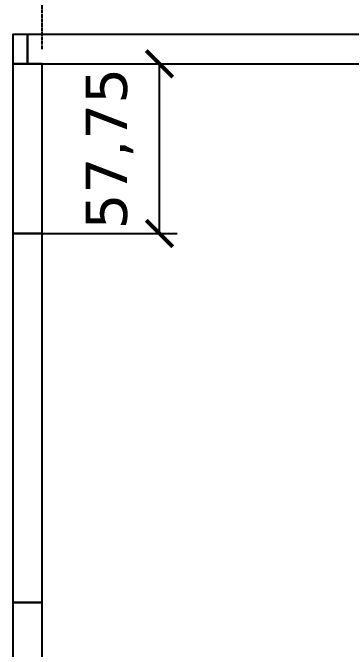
# Model space of a CAD drawing. Header units: centimetres. Extents: x -135 to 5324, y -1304 to 1609.
# Drawn here: x 3436 to 3551.3, y 494 to 710.6 of the extents above; entities that cross this region are included whole.
import ezdxf

# ---------------------------------------------------------------- set-up
doc = ezdxf.new("R2010")
doc.units = ezdxf.units.CM
doc.linetypes.add('DASHED', pattern=[1.524, 1.27, -0.254])
for name, color, linetype in [('ACIK_SINIR', 8, 'DASHED'), ('MONTAJ_OZEL_OLCU', 6, 'Continuous'), ('MONTAJ_OZEL_PANO', 6, 'Continuous'), ('MONTAJ_STANDART', 7, 'Continuous')]:
    doc.layers.add(name, color=color, linetype=linetype)
doc.styles.add('PORTMAN', font='DejaVuSans.ttf')
doc.dimstyles.new('PORTMAN', dxfattribs={"dimtxt": 14, "dimasz": 9, "dimexe": 6, "dimexo": 5, "dimgap": 4, "dimtad": 1, "dimtxsty": 'PORTMAN', "dimblk": 'ARCHTICK', "dimcen": 2.5, "dimazin": 3, "dimtfac": 0.5, "dimtmove": 2, "dimatfit": 3})

# ---------------------------------------------------------------- blocks, each defined once
blk = doc.blocks.new('BOM_I14_1255p0_IC_DOLU')
blk.add_lwpolyline([(0, 0), (10, 0), (10, 125.5), (0, 125.5)], close=True)
blk = doc.blocks.new('MNT_BOM_I14_1255p0_IC_DOLU')
blk.add_blockref('BOM_I14_1255p0_IC_DOLU', (0, 0))
blk = doc.blocks.new('BOM_I16_577p5_IC_DOLU')
blk.add_lwpolyline([(0, 0), (10, 0), (10, 57.75), (0, 57.75)], close=True)
blk = doc.blocks.new('MNT_BOM_I16_577p5_IC_DOLU')
blk.add_blockref('BOM_I16_577p5_IC_DOLU', (0, 0))
blk = doc.blocks.new('_ARCHTICK')
at = {"color": 0, "linetype": 'BYBLOCK', "const_width": 0.15}
blk.add_lwpolyline([(-0.5, -0.5), (0.5, 0.5)], dxfattribs=at)
blk = doc.blocks.new('BOM_B02_IC_KOSE_50x100')
blk.add_lwpolyline([(0, 0), (5, 0), (5, 10), (0, 10)], close=True)
blk = doc.blocks.new('MNT_BOM_B02_IC_KOSE_50x100')
blk.add_blockref('BOM_B02_IC_KOSE_50x100', (0, 0))

msp = doc.modelspace()

# ---------------------------------------------------------------- linework, layer by layer
at = {"layer": 'ACIK_SINIR'}
msp.add_line((3446, 698.25), (3446, 886.5), dxfattribs=at)

# ---------------------------------------------------------------- block references
at = {"layer": 'MONTAJ_OZEL_PANO'}
msp.add_blockref('MNT_BOM_I16_577p5_IC_DOLU', (3436, 635.5), dxfattribs=at)
at = {"layer": 'MONTAJ_STANDART'}
for name, p in [('MNT_BOM_B02_IC_KOSE_50x100', (3436, 693.25)), ('MNT_BOM_I14_1255p0_IC_DOLU', (3436, 510)), ('MNT_BOM_I14_1255p0_IC_DOLU', (3436, 384.5))]:
    msp.add_blockref(name, p, dxfattribs=at)
at = {"layer": 'MONTAJ_STANDART', "rotation": 270}
msp.add_blockref('MNT_BOM_I14_1255p0_IC_DOLU', (3441, 703.25), dxfattribs=at)

# ---------------------------------------------------------------- dimensions: what is measured, and where the dimension line sits
at = {"layer": 'MONTAJ_OZEL_OLCU'}
msp.add_linear_dim(base=(3486, 635.5), p1=(3436, 635.5), p2=(3436, 693.25), angle=90, dimstyle='PORTMAN', override={"dimtxt": 14, "dimasz": 9, "dimexe": 6, "dimexo": 5, "dimdec": 2, "dimzin": 8, "dimdsep": 44}, dxfattribs=at).render()

doc.saveas('drawing.dxf')
